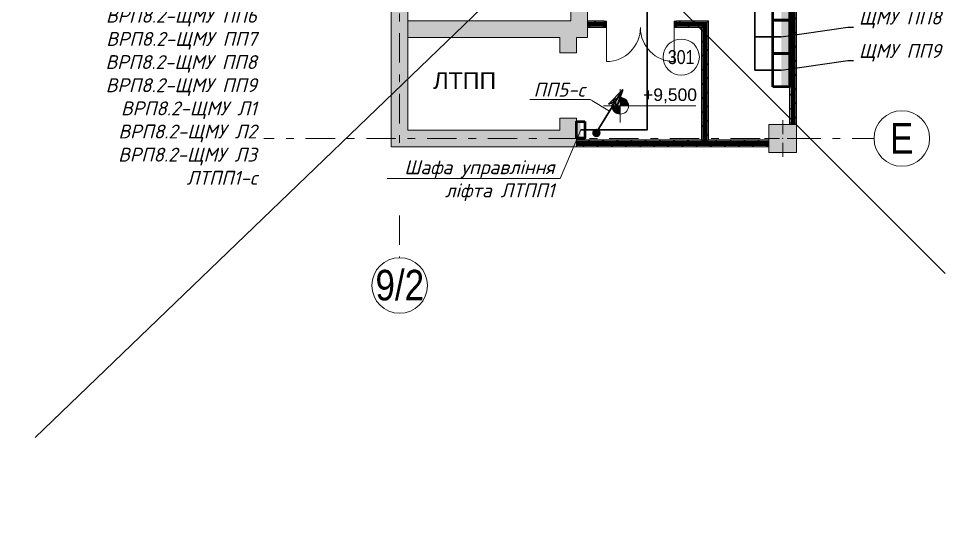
# Model space of a CAD drawing. Header units: millimetres. Extents: x -164867 to 807677, y -316775 to 513985.
# Drawn here: x 558497 to 575246, y 241300 to 250225 of the extents above; entities that cross this region are included whole.
import ezdxf
from ezdxf import colors
from ezdxf.entities.mleader import LeaderData, LeaderLine
from ezdxf.math import Vec2, Vec3

# ---------------------------------------------------------------- set-up
doc = ezdxf.new("R2010")
doc.units = ezdxf.units.MM
doc.linetypes.add('XREF12$0$Штрихштриховая', pattern=[1.093611, 0.529167, -0.211667, 0.141111, -0.211667])
for name, color, linetype, lineweight in [('E_Аварійні мережі', 1, 'Continuous', 30), ('E_В лотку_аварійні', 1, 'Kabl_in_Lotok', 30), ('E_Позначення', 7, 'Continuous', 15), ('E_Розп. мережі', 5, 'Continuous', 30), ('E_Щити', 1, 'Continuous', 50)]:
    doc.layers.add(name, color=color, linetype=linetype, lineweight=lineweight)
for name, color, linetype in [('XREF12$0$51325000', 7, 'Continuous'), ('XREF12$0$PLAN_0_Asys', 7, 'Continuous'), ('XREF12$0$АР-Осі', 7, 'Continuous'), ('XREF12$0$колоны', 7, 'Continuous'), ('XREF12$0$перегородки', 7, 'Continuous'), ('XREF12$0$Текст', 7, 'Continuous'), ('XREF12$0$Экспликация', 7, 'Continuous')]:
    doc.layers.add(name, color=color, linetype=linetype)
doc.styles.add('ISO', font='isocpeui.ttf')
doc.styles.add('XREF12$0$СГЕНЕРИР_СТИЛЬ_1', font='arial.ttf')
doc.styles.add('XREF12$0$СГЕНЕРИР_СТИЛЬ_2', font='ARIALN.TTF')
doc.styles.add('ГОСТ 2.304', font='isocpeui.ttf')
doc.linetypes.add('Kabl_in_Lotok', pattern='A,10,[130,ltypeshp.shx,S=1,R=0,X=0,Y=0],1,[130,ltypeshp.shx,S=1,R=90,X=0,Y=-1],1,[130,ltypeshp.shx,S=1,R=0,X=0,Y=0],10', length=22)
pattern_1 = [(45, (0, 0), (-0.12727922, 0.12727922), [])]
pattern_2 = [(45, (0, 0), (-0.01122532015, 0.01122532015), []), (135, (0, 0), (0.01122532015, 0.01122532015), [])]

# ---------------------------------------------------------------- blocks, each defined once
blk = doc.blocks.new('XREF12$0$Стена_50', base_point=(459.685, -15.28))
at = {"layer": 'XREF12$0$перегородки', "linetype": 'Continuous', "lineweight": 0, "true_color": 0xffffff}
for points in [[(458.47, -15.28), (456.218, -15.28), (456.218, -15.305), (458.47, -15.305)], [(458.495, -15.305), (456.218, -15.305), (456.218, -15.38), (458.495, -15.38)], [(456.218, -15.405), (459.682, -15.405), (459.682, -15.38), (456.218, -15.38)], [(458.47, -15.305), (458.495, -15.305), (458.495, -15.28), (458.47, -15.28)], [(458.495, -15.38), (458.57, -15.38), (458.57, -15.305), (458.495, -15.305)], [(458.57, -15.305), (458.595, -15.305), (458.595, -15.28), (458.57, -15.28)], [(458.57, -15.38), (459.682, -15.38), (459.682, -15.305), (458.57, -15.305)], [(458.595, -15.305), (459.682, -15.305), (459.682, -15.28), (458.595, -15.28)]]:
    blk.add_hatch(color=7, dxfattribs=at).paths.add_polyline_path(points)
at = {"layer": 'XREF12$0$перегородки', "linetype": 'Continuous', "lineweight": 18}
h = blk.add_hatch(dxfattribs=at)
h.set_pattern_fill('БЛОКИ_СТЕНОВЫЕ', color=250, style=0, pattern_type=2)
h.set_pattern_definition(pattern_1)
h.paths.add_polyline_path([(458.47, -15.28), (456.218, -15.28), (456.218, -15.305), (458.47, -15.305)])
h = blk.add_hatch(dxfattribs=at)
h.set_pattern_fill('ANSI37', color=250, style=0, pattern_type=2)
h.set_pattern_definition(pattern_2)
h.paths.add_polyline_path([(458.495, -15.305), (456.218, -15.305), (456.218, -15.38), (458.495, -15.38)])
h = blk.add_hatch(dxfattribs=at)
h.set_pattern_fill('БЛОКИ_СТЕНОВЫЕ', color=250, style=0, pattern_type=2)
h.set_pattern_definition(pattern_1)
h.paths.add_polyline_path([(456.218, -15.405), (459.682, -15.405), (459.682, -15.38), (456.218, -15.38)])
h = blk.add_hatch(dxfattribs=at)
h.set_pattern_fill('БЛОКИ_СТЕНОВЫЕ', color=250, style=0, pattern_type=2)
h.set_pattern_definition(pattern_1)
h.paths.add_polyline_path([(458.47, -15.305), (458.495, -15.305), (458.495, -15.28), (458.47, -15.28)])
h = blk.add_hatch(dxfattribs=at)
h.set_pattern_fill('ANSI37', color=250, style=0, pattern_type=2)
h.set_pattern_definition(pattern_2)
h.paths.add_polyline_path([(458.495, -15.38), (458.57, -15.38), (458.57, -15.305), (458.495, -15.305)])
h = blk.add_hatch(dxfattribs=at)
h.set_pattern_fill('БЛОКИ_СТЕНОВЫЕ', color=250, style=0, pattern_type=2)
h.set_pattern_definition(pattern_1)
h.paths.add_polyline_path([(458.57, -15.305), (458.595, -15.305), (458.595, -15.28), (458.57, -15.28)])
h = blk.add_hatch(dxfattribs=at)
h.set_pattern_fill('ANSI37', color=250, style=0, pattern_type=2)
h.set_pattern_definition(pattern_2)
h.paths.add_polyline_path([(458.57, -15.38), (459.682, -15.38), (459.682, -15.305), (458.57, -15.305)])
h = blk.add_hatch(dxfattribs=at)
h.set_pattern_fill('БЛОКИ_СТЕНОВЫЕ', color=250, style=0, pattern_type=2)
h.set_pattern_definition(pattern_1)
h.paths.add_polyline_path([(458.595, -15.305), (459.682, -15.305), (459.682, -15.28), (458.595, -15.28)])
at = {"layer": 'XREF12$0$перегородки', "color": 47, "linetype": 'Continuous', "lineweight": 18}
for p, q in [((458.495, -15.305), (456.218, -15.305)), ((456.218, -15.38), (458.495, -15.38)), ((458.495, -15.28), (458.495, -15.305)), ((458.495, -15.38), (458.57, -15.38)), ((458.57, -15.305), (458.57, -15.28)), ((459.682, -15.305), (458.57, -15.305)), ((458.57, -15.38), (459.682, -15.38))]:
    blk.add_line(p, q, dxfattribs=at)
at = {"layer": 'XREF12$0$перегородки', "color": 7, "linetype": 'Continuous', "lineweight": 20, "flags": 128}
for points in [[(458.47, -15.28), (456.218, -15.28)], [(456.218, -15.28), (456.218, -15.405)], [(456.218, -15.405), (459.682, -15.405)], [(459.682, -15.28), (458.595, -15.28)]]:
    blk.add_lwpolyline(points, dxfattribs=at)
blk = doc.blocks.new('XREF12$0$Стена_51', base_point=(460.057, -6.805))
at = {"layer": 'XREF12$0$перегородки', "linetype": 'Continuous', "lineweight": 0, "true_color": 0xffffff}
for points in [[(460.057, -7.005), (460.057, -15.005), (460.082, -15.005), (460.082, -7.005)], [(460.082, -7.005), (460.082, -15.005), (460.157, -15.005), (460.157, -7.005)], [(460.182, -15.005), (460.182, -7.005), (460.157, -7.005), (460.157, -15.005)]]:
    blk.add_hatch(color=7, dxfattribs=at).paths.add_polyline_path(points)
at = {"layer": 'XREF12$0$перегородки', "linetype": 'Continuous', "lineweight": 18}
h = blk.add_hatch(dxfattribs=at)
h.set_pattern_fill('БЛОКИ_СТЕНОВЫЕ', color=250, style=0, pattern_type=2)
h.set_pattern_definition(pattern_1)
h.paths.add_polyline_path([(460.057, -7.005), (460.057, -15.005), (460.082, -15.005), (460.082, -7.005)])
h = blk.add_hatch(dxfattribs=at)
h.set_pattern_fill('ANSI37', color=250, style=0, pattern_type=2)
h.set_pattern_definition(pattern_2)
h.paths.add_polyline_path([(460.082, -7.005), (460.082, -15.005), (460.157, -15.005), (460.157, -7.005)])
h = blk.add_hatch(dxfattribs=at)
h.set_pattern_fill('БЛОКИ_СТЕНОВЫЕ', color=250, style=0, pattern_type=2)
h.set_pattern_definition(pattern_1)
h.paths.add_polyline_path([(460.182, -15.005), (460.182, -7.005), (460.157, -7.005), (460.157, -15.005)])
at = {"layer": 'XREF12$0$перегородки', "color": 47, "linetype": 'Continuous', "lineweight": 18}
for p, q in [((460.082, -7.005), (460.082, -15.005)), ((460.157, -15.005), (460.157, -7.005))]:
    blk.add_line(p, q, dxfattribs=at)
at = {"layer": 'XREF12$0$перегородки', "color": 7, "linetype": 'Continuous', "lineweight": 20, "flags": 128}
for points in [[(460.182, -15.28), (460.182, -6.805)], [(460.057, -7.005), (460.057, -15.005)]]:
    blk.add_lwpolyline(points, dxfattribs=at)
blk = doc.blocks.new('XREF12$0$Стена_53', base_point=(455.918, -15.105))
at = {"layer": 'XREF12$0$51325000', "linetype": 'Continuous', "lineweight": 0, "true_color": 0x000000}
blk.add_hatch(color=18, dxfattribs=at).paths.add_polyline_path([(455.918, -15.105), (453.178, -15.105), (452.878, -15.405), (456.218, -15.405)])
at = {"layer": 'XREF12$0$51325000', "color": 7, "linetype": 'Continuous', "lineweight": 20, "flags": 128}
for points in [[(455.918, -15.105), (453.178, -15.105)], [(452.878, -15.405), (456.218, -15.405)]]:
    blk.add_lwpolyline(points, dxfattribs=at)
blk = doc.blocks.new('XREF12$0$Двупольная Дверь 22_7')
at = {"layer": 'XREF12$0$51325000', "linetype": 'Continuous', "lineweight": 18}
for points in [[(-0.65, -0.115), (-0.61, -0.115), (-0.61, 0), (-0.65, 0)], [(0.65, 0), (0.61, 0), (0.61, -0.115), (0.65, -0.115)]]:
    blk.add_hatch(color=19, dxfattribs=at).paths.add_polyline_path(points)
at = {"layer": 'XREF12$0$51325000', "color": 7, "linetype": 'Continuous', "lineweight": 20}
for p, q in [((-0.61, 0), (-0.61, 0.61)), ((0.61, 0), (0.61, 0.61)), ((-0.65, 0), (-0.687, 0)), ((-0.65, 0), (-0.687, 0)), ((-0.65, 0), (-0.65, -0.115)), ((-0.65, 0), (-0.65, -0.115)), ((0.65, 0), (0.65, -0.115)), ((0.65, 0), (0.65, -0.115)), ((0.65, 0), (0.687, 0)), ((0.65, 0), (0.687, 0)), ((-0.65, -0.115), (-0.65, -0.3)), ((-0.65, -0.115), (-0.65, -0.3)), ((0.65, -0.115), (0.65, -0.3)), ((0.65, -0.115), (0.65, -0.3)), ((-0.65, -0.3), (-0.687, -0.3)), ((-0.65, -0.3), (-0.687, -0.3)), ((0.65, -0.3), (0.687, -0.3)), ((0.65, -0.3), (0.687, -0.3))]:
    blk.add_line(p, q, dxfattribs=at)
at = {"layer": 'XREF12$0$51325000', "color": 23, "linetype": 'Continuous', "lineweight": 18}
for p, q in [((-0.61, 0), (-0.65, 0)), ((-0.65, 0), (-0.65, -0.115)), ((-0.61, -0.115), (-0.61, 0)), ((0.65, 0), (0.61, 0)), ((0.61, 0), (0.61, -0.115)), ((0.65, -0.115), (0.65, 0)), ((-0.65, -0.115), (-0.61, -0.115)), ((0.61, -0.115), (0.65, -0.115))]:
    blk.add_line(p, q, dxfattribs=at)
at = {"layer": 'XREF12$0$51325000', "color": 7, "linetype": 'Continuous', "lineweight": 20}
for centre, start, end in [((-0.61, 0), 0, 90), ((0.61, 0), 90, 180)]:
    blk.add_arc(centre, 0.61, start, end, dxfattribs=at)
blk = doc.blocks.new('XREF12$0$Стена_54', base_point=(456.118, -6.805))
at = {"layer": 'XREF12$0$51325000', "linetype": 'Continuous', "lineweight": 0, "true_color": 0x000000}
for points in [[(456.118, -6.805), (456.118, -6.883), (456.418, -6.883), (456.418, -6.505)], [(456.118, -13.135), (456.418, -13.435), (456.418, -8.183), (456.118, -8.183)]]:
    blk.add_hatch(color=18, dxfattribs=at).paths.add_polyline_path(points)
at = {"layer": 'XREF12$0$51325000', "color": 7, "linetype": 'Continuous', "lineweight": 20}
for p, q in [((456.118, -6.883), (456.118, -6.846)), ((456.418, -6.883), (456.418, -6.846)), ((456.303, -6.883), (456.118, -6.883)), ((456.418, -6.883), (456.303, -6.883)), ((456.118, -8.183), (456.118, -8.22)), ((456.303, -8.183), (456.118, -8.183)), ((456.418, -8.183), (456.303, -8.183)), ((456.418, -8.183), (456.418, -8.22))]:
    blk.add_line(p, q, dxfattribs=at)
at = {"layer": 'XREF12$0$51325000', "color": 7, "linetype": 'Continuous', "lineweight": 20, "flags": 128}
for points in [[(456.418, -6.883), (456.418, -6.505)], [(456.118, -6.805), (456.118, -6.883)], [(456.118, -8.183), (456.118, -13.135)], [(456.418, -13.435), (456.418, -8.183)]]:
    blk.add_lwpolyline(points, dxfattribs=at)
at = {"layer": 'XREF12$0$51325000', "color": 63, "linetype": 'Continuous', "lineweight": 18, "rotation": 270.0000000008227}
blk.add_blockref('XREF12$0$Двупольная Дверь 22_7', (456.418, -7.533), dxfattribs=at)
blk = doc.blocks.new('XREF12$0$Прямоугольный Дверной Проем 22_2')
at = {"layer": 'XREF12$0$51325000', "color": 7, "linetype": 'Continuous', "lineweight": 20}
for p, q in [((-0.59, 0), (-0.59, -0.3)), ((0.59, 0), (0.59, -0.3))]:
    blk.add_line(p, q, dxfattribs=at)
blk = doc.blocks.new('XREF12$0$Стена_55', base_point=(455.918, -13.135))
at = {"layer": 'XREF12$0$51325000', "linetype": 'Continuous', "lineweight": 0, "true_color": 0x000000}
for points in [[(455.918, -13.435), (455.918, -13.712), (456.218, -13.712), (456.218, -13.435)], [(455.918, -15.105), (456.218, -15.405), (456.218, -14.892), (455.918, -14.892)]]:
    blk.add_hatch(color=18, dxfattribs=at).paths.add_polyline_path(points)
at = {"layer": 'XREF12$0$51325000', "color": 7, "linetype": 'Continuous', "lineweight": 20, "flags": 128}
for points in [[(455.918, -13.435), (455.918, -13.712)], [(456.218, -13.712), (456.218, -13.435)], [(455.918, -14.892), (455.918, -15.105)], [(456.218, -15.405), (456.218, -14.892)]]:
    blk.add_lwpolyline(points, dxfattribs=at)
at = {"layer": 'XREF12$0$51325000', "color": 63, "linetype": 'Continuous', "lineweight": 18, "xscale": -1, "rotation": 270.0000000011159}
blk.add_blockref('XREF12$0$Прямоугольный Дверной Проем 22_2', (456.218, -14.302), dxfattribs=at)
blk.add_blockref('XREF12$0$Прямоугольный Дверной Проем 22_2', (456.218, -14.302), dxfattribs=at)
blk = doc.blocks.new('XREF12$0$Горизонтальное Многостворчатое Окно 22_6')
at = {"layer": 'XREF12$0$51325000', "linetype": 'Continuous', "lineweight": 0, "true_color": 0xa8d2b3}
for points in [[(-1.128, 0), (-1.128, -0.05), (-1.078, -0.05), (-1.078, 0)], [(-0.368, -0.05), (-0.368, 0), (-0.393, 0), (-0.393, -0.05)], [(-0.368, 0), (-0.368, -0.05), (-0.343, -0.05), (-0.343, 0)], [(0.368, -0.05), (0.368, 0), (0.343, 0), (0.343, -0.05)], [(0.368, 0), (0.368, -0.05), (0.393, -0.05), (0.393, 0)], [(1.128, -0.05), (1.128, 0), (1.078, 0), (1.078, -0.05)]]:
    blk.add_hatch(color=9, dxfattribs=at).paths.add_polyline_path(points)
at = {"layer": 'XREF12$0$51325000', "linetype": 'Continuous', "lineweight": 0, "true_color": 0xffffff}
for points in [[(-1.078, 0), (-1.078, -0.05), (-0.393, -0.05), (-0.393, 0)], [(-0.343, 0), (-0.343, -0.05), (0.343, -0.05), (0.343, 0)], [(0.393, 0), (0.393, -0.05), (1.078, -0.05), (1.078, 0)]]:
    blk.add_hatch(color=7, dxfattribs=at).paths.add_polyline_path(points)
at = {"layer": 'XREF12$0$51325000', "color": 7, "linetype": 'Continuous', "lineweight": 20}
for p, q in [((-1.128, 0.2), (1.128, 0.2)), ((-1.128, 0), (-1.128, 0.2)), ((1.128, 0), (1.128, 0.2)), ((-1.128, -0.05), (-1.128, 0)), ((-1.128, -0.05), (-1.128, 0)), ((-1.078, 0), (-0.393, 0)), ((-0.343, 0), (0.343, 0)), ((0.393, 0), (1.078, 0)), ((1.128, -0.05), (1.128, 0)), ((1.128, -0.05), (1.128, 0)), ((-1.128, -0.1), (-1.128, -0.05)), ((-1.128, -0.1), (1.128, -0.1)), ((-0.393, -0.05), (-1.078, -0.05)), ((0.343, -0.05), (-0.343, -0.05)), ((1.078, -0.05), (0.393, -0.05)), ((1.128, -0.1), (1.128, -0.05))]:
    blk.add_line(p, q, dxfattribs=at)
at = {"layer": 'XREF12$0$51325000', "color": 23, "linetype": 'Continuous', "lineweight": 18}
for p, q in [((-1.128, 0), (-1.078, 0)), ((-1.078, 0), (-1.078, -0.05)), ((-0.393, -0.05), (-0.393, 0)), ((-0.393, 0), (-0.368, 0)), ((-0.368, 0), (-0.343, 0)), ((-0.343, 0), (-0.343, -0.05)), ((0.343, -0.05), (0.343, 0)), ((0.343, 0), (0.368, 0)), ((0.368, 0), (0.393, 0)), ((0.393, 0), (0.393, -0.05)), ((1.078, -0.05), (1.078, 0)), ((1.078, 0), (1.128, 0)), ((-1.078, -0.05), (-1.128, -0.05)), ((-0.368, -0.05), (-0.393, -0.05)), ((-0.343, -0.05), (-0.368, -0.05)), ((0.368, -0.05), (0.343, -0.05)), ((0.393, -0.05), (0.368, -0.05)), ((1.128, -0.05), (1.078, -0.05))]:
    blk.add_line(p, q, dxfattribs=at)
blk = doc.blocks.new('XREF12$0$Полуторная Дверь 22_2')
at = {"layer": 'XREF12$0$51325000', "linetype": 'Continuous', "lineweight": 18}
for points in [[(-0.75, -0.115), (-0.71, -0.115), (-0.71, 0), (-0.75, 0)], [(0.75, 0), (0.71, 0), (0.71, -0.115), (0.75, -0.115)]]:
    blk.add_hatch(color=19, dxfattribs=at).paths.add_polyline_path(points)
at = {"layer": 'XREF12$0$51325000', "color": 7, "linetype": 'Continuous', "lineweight": 20}
for p, q in [((0.71, 0), (0.71, 0.888)), ((-0.71, 0), (-0.71, 0.532)), ((-0.75, 0), (-0.787, 0)), ((-0.75, 0), (-0.787, 0)), ((-0.75, 0), (-0.75, -0.115)), ((-0.75, 0), (-0.75, -0.115)), ((0.75, 0), (0.75, -0.115)), ((0.75, 0), (0.75, -0.115)), ((0.75, 0), (0.787, 0)), ((0.75, 0), (0.787, 0)), ((-0.75, -0.115), (-0.75, -0.3)), ((-0.75, -0.115), (-0.75, -0.3)), ((0.75, -0.115), (0.75, -0.3)), ((0.75, -0.115), (0.75, -0.3)), ((-0.75, -0.3), (-0.787, -0.3)), ((-0.75, -0.3), (-0.787, -0.3)), ((0.75, -0.3), (0.787, -0.3)), ((0.75, -0.3), (0.787, -0.3))]:
    blk.add_line(p, q, dxfattribs=at)
at = {"layer": 'XREF12$0$51325000', "color": 23, "linetype": 'Continuous', "lineweight": 18}
for p, q in [((-0.71, 0), (-0.75, 0)), ((-0.75, 0), (-0.75, -0.115)), ((-0.71, -0.115), (-0.71, 0)), ((0.75, 0), (0.71, 0)), ((0.71, 0), (0.71, -0.115)), ((0.75, -0.115), (0.75, 0)), ((-0.75, -0.115), (-0.71, -0.115)), ((0.71, -0.115), (0.75, -0.115))]:
    blk.add_line(p, q, dxfattribs=at)
at = {"layer": 'XREF12$0$51325000', "color": 7, "linetype": 'Continuous', "lineweight": 20}
for centre, radius, start, end in [((0.71, 0), 0.888, 90, 180), ((-0.71, 0), 0.532, 0, 90)]:
    blk.add_arc(centre, radius, start, end, dxfattribs=at)
blk = doc.blocks.new('XREF12$0$Стена_56', base_point=(453.178, -13.135))
at = {"layer": 'XREF12$0$51325000', "linetype": 'Continuous', "lineweight": 0, "true_color": 0x000000}
for points in [[(453.178, -6.805), (452.878, -6.505), (452.878, -7.055), (453.178, -7.055)], [(452.878, -10.653), (453.178, -10.653), (453.178, -8.555), (452.878, -8.555)], [(452.878, -12.909), (452.878, -13.135), (453.178, -13.135), (453.178, -12.909)]]:
    blk.add_hatch(color=18, dxfattribs=at).paths.add_polyline_path(points)
at = {"layer": 'XREF12$0$51325000', "linetype": 'Continuous', "lineweight": 0, "true_color": 0xffffff}
blk.add_hatch(color=7, dxfattribs=at).paths.add_polyline_path([(452.878, -10.653), (452.878, -12.909), (453.178, -12.909), (453.178, -10.653)])
at = {"layer": 'XREF12$0$51325000', "color": 7, "linetype": 'Continuous', "lineweight": 20}
for p, q in [((452.878, -7.055), (452.878, -7.018)), ((453.178, -7.055), (453.178, -7.018)), ((453.063, -7.055), (452.878, -7.055)), ((453.178, -7.055), (453.063, -7.055)), ((452.878, -8.555), (452.878, -8.592)), ((453.063, -8.555), (452.878, -8.555)), ((453.178, -8.555), (453.063, -8.555)), ((453.178, -8.555), (453.178, -8.592)), ((452.878, -10.653), (452.928, -10.653)), ((452.928, -10.653), (452.978, -10.653)), ((452.978, -10.653), (453.178, -10.653)), ((452.878, -12.909), (452.928, -12.909)), ((452.928, -12.909), (452.978, -12.909)), ((452.978, -12.909), (453.178, -12.909))]:
    blk.add_line(p, q, dxfattribs=at)
at = {"layer": 'XREF12$0$51325000', "color": 7, "linetype": 'Continuous', "lineweight": 20, "flags": 128}
for points in [[(452.878, -6.505), (452.878, -7.055)], [(453.178, -7.055), (453.178, -6.805)], [(452.878, -8.555), (452.878, -10.653)], [(453.178, -10.653), (453.178, -8.555)], [(452.878, -12.909), (452.878, -13.135)], [(453.178, -13.135), (453.178, -12.909)]]:
    blk.add_lwpolyline(points, dxfattribs=at)
at = {"layer": 'XREF12$0$51325000', "color": 63, "linetype": 'Continuous', "lineweight": 18, "xscale": -1, "rotation": 269.9999999952005}
for name, p in [('XREF12$0$Полуторная Дверь 22_2', (453.178, -7.805)), ('XREF12$0$Горизонтальное Многостворчатое Окно 22_6', (452.978, -11.781))]:
    blk.add_blockref(name, p, dxfattribs=at)
blk = doc.blocks.new('XREF12$0$Стена_57', base_point=(453.178, -13.135))
at = {"layer": 'XREF12$0$51325000', "linetype": 'Continuous', "lineweight": 0, "true_color": 0x000000}
blk.add_hatch(color=18, dxfattribs=at).paths.add_polyline_path([(453.178, -13.435), (456.418, -13.435), (456.118, -13.135), (453.178, -13.135)])
at = {"layer": 'XREF12$0$51325000', "color": 7, "linetype": 'Continuous', "lineweight": 20, "flags": 128}
for points in [[(456.118, -13.135), (453.178, -13.135)], [(453.178, -13.435), (455.918, -13.435)], [(456.218, -13.435), (456.418, -13.435)]]:
    blk.add_lwpolyline(points, dxfattribs=at)
blk = doc.blocks.new('XREF12$0$Стена_58', base_point=(453.178, -15.105))
at = {"layer": 'XREF12$0$51325000', "linetype": 'Continuous', "lineweight": 0, "true_color": 0x000000}
blk.add_hatch(color=18, dxfattribs=at).paths.add_polyline_path([(453.178, -15.105), (453.178, -13.135), (452.878, -13.135), (452.878, -15.405)])
at = {"layer": 'XREF12$0$51325000', "color": 7, "linetype": 'Continuous', "lineweight": 20, "flags": 128}
for points in [[(452.878, -13.135), (452.878, -15.405)], [(453.178, -15.105), (453.178, -13.135)]]:
    blk.add_lwpolyline(points, dxfattribs=at)
blk = doc.blocks.new('XREF12$0$Стена_117', base_point=(458.47, -13.135))
at = {"layer": 'XREF12$0$перегородки', "linetype": 'Continuous', "lineweight": 0, "true_color": 0xffffff}
for points in [[(458.495, -13.235), (458.495, -15.28), (458.57, -15.28), (458.57, -13.16)], [(458.595, -15.28), (458.595, -13.135), (458.57, -13.16), (458.57, -15.28)], [(458.47, -13.26), (458.47, -15.28), (458.495, -15.28), (458.495, -13.235)], [(458.495, -15.305), (458.57, -15.305), (458.57, -15.28), (458.495, -15.28)]]:
    blk.add_hatch(color=7, dxfattribs=at).paths.add_polyline_path(points)
at = {"layer": 'XREF12$0$перегородки', "linetype": 'Continuous', "lineweight": 18}
h = blk.add_hatch(dxfattribs=at)
h.set_pattern_fill('ANSI37', color=250, style=0, pattern_type=2)
h.set_pattern_definition(pattern_2)
h.paths.add_polyline_path([(458.495, -13.235), (458.495, -15.28), (458.57, -15.28), (458.57, -13.16)])
h = blk.add_hatch(dxfattribs=at)
h.set_pattern_fill('БЛОКИ_СТЕНОВЫЕ', color=250, style=0, pattern_type=2)
h.set_pattern_definition(pattern_1)
h.paths.add_polyline_path([(458.595, -15.28), (458.595, -13.135), (458.57, -13.16), (458.57, -15.28)])
h = blk.add_hatch(dxfattribs=at)
h.set_pattern_fill('БЛОКИ_СТЕНОВЫЕ', color=250, style=0, pattern_type=2)
h.set_pattern_definition(pattern_1)
h.paths.add_polyline_path([(458.47, -13.26), (458.47, -15.28), (458.495, -15.28), (458.495, -13.235)])
h = blk.add_hatch(dxfattribs=at)
h.set_pattern_fill('ANSI37', color=250, style=0, pattern_type=2)
h.set_pattern_definition(pattern_2)
h.paths.add_polyline_path([(458.495, -15.305), (458.57, -15.305), (458.57, -15.28), (458.495, -15.28)])
at = {"layer": 'XREF12$0$перегородки', "color": 47, "linetype": 'Continuous', "lineweight": 18}
for p, q in [((458.57, -15.28), (458.57, -13.16)), ((458.495, -13.235), (458.495, -15.28)), ((458.495, -15.28), (458.495, -15.305)), ((458.57, -15.305), (458.57, -15.28))]:
    blk.add_line(p, q, dxfattribs=at)
at = {"layer": 'XREF12$0$перегородки', "color": 7, "linetype": 'Continuous', "lineweight": 20, "flags": 128}
for points in [[(458.595, -15.28), (458.595, -13.135)], [(458.47, -13.26), (458.47, -15.28)]]:
    blk.add_lwpolyline(points, dxfattribs=at)
blk = doc.blocks.new('XREF12$0$Двупольная Дверь 22_6')
at = {"layer": 'XREF12$0$перегородки', "linetype": 'Continuous', "lineweight": 18}
for points in [[(-0.65, -0.115), (-0.61, -0.115), (-0.61, 0), (-0.65, 0)], [(0.65, 0), (0.61, 0), (0.61, -0.115), (0.65, -0.115)]]:
    blk.add_hatch(color=19, dxfattribs=at).paths.add_polyline_path(points)
at = {"layer": 'XREF12$0$перегородки', "color": 7, "linetype": 'Continuous', "lineweight": 20}
for p, q in [((-0.61, 0), (-0.61, 0.61)), ((0.61, 0), (0.61, 0.61)), ((-0.65, 0), (-0.687, 0)), ((-0.65, 0), (-0.687, 0)), ((-0.65, 0), (-0.65, -0.025)), ((-0.65, 0), (-0.65, -0.025)), ((0.65, 0), (0.65, -0.025)), ((0.65, 0), (0.65, -0.025)), ((0.65, 0), (0.687, 0)), ((0.65, 0), (0.687, 0)), ((-0.65, -0.125), (-0.687, -0.125)), ((-0.65, -0.125), (-0.687, -0.125)), ((-0.65, -0.025), (-0.65, -0.1)), ((-0.65, -0.025), (-0.65, -0.1)), ((-0.65, -0.1), (-0.65, -0.115)), ((-0.65, -0.1), (-0.65, -0.115)), ((-0.65, -0.115), (-0.65, -0.125)), ((-0.65, -0.115), (-0.65, -0.125)), ((0.65, -0.025), (0.65, -0.1)), ((0.65, -0.025), (0.65, -0.1)), ((0.65, -0.1), (0.65, -0.115)), ((0.65, -0.1), (0.65, -0.115)), ((0.65, -0.115), (0.65, -0.125)), ((0.65, -0.115), (0.65, -0.125)), ((0.65, -0.125), (0.687, -0.125)), ((0.65, -0.125), (0.687, -0.125))]:
    blk.add_line(p, q, dxfattribs=at)
at = {"layer": 'XREF12$0$перегородки', "color": 23, "linetype": 'Continuous', "lineweight": 18}
for p, q in [((-0.61, 0), (-0.65, 0)), ((-0.65, 0), (-0.65, -0.115)), ((-0.61, -0.115), (-0.61, 0)), ((0.65, 0), (0.61, 0)), ((0.61, 0), (0.61, -0.115)), ((0.65, -0.115), (0.65, 0)), ((-0.65, -0.115), (-0.61, -0.115)), ((0.61, -0.115), (0.65, -0.115))]:
    blk.add_line(p, q, dxfattribs=at)
at = {"layer": 'XREF12$0$перегородки', "color": 7, "linetype": 'Continuous', "lineweight": 20}
for centre, start, end in [((-0.61, 0), 0, 90), ((0.61, 0), 90, 180)]:
    blk.add_arc(centre, 0.61, start, end, dxfattribs=at)
blk = doc.blocks.new('XREF12$0$Стена_118', base_point=(458.47, -13.135))
at = {"layer": 'XREF12$0$перегородки', "linetype": 'Continuous', "lineweight": 0, "true_color": 0xffffff}
for points in [[(456.418, -13.135), (456.418, -13.16), (456.718, -13.16), (456.718, -13.135)], [(456.418, -13.16), (456.418, -13.235), (456.718, -13.235), (456.718, -13.16)], [(458.018, -13.135), (458.018, -13.16), (458.57, -13.16), (458.595, -13.135)], [(458.018, -13.16), (458.018, -13.235), (458.495, -13.235), (458.57, -13.16)], [(456.718, -13.235), (456.418, -13.235), (456.418, -13.26), (456.718, -13.26)], [(458.495, -13.235), (458.018, -13.235), (458.018, -13.26), (458.47, -13.26)]]:
    blk.add_hatch(color=7, dxfattribs=at).paths.add_polyline_path(points)
at = {"layer": 'XREF12$0$перегородки', "linetype": 'Continuous', "lineweight": 18}
h = blk.add_hatch(dxfattribs=at)
h.set_pattern_fill('БЛОКИ_СТЕНОВЫЕ', color=250, style=0, pattern_type=2)
h.set_pattern_definition(pattern_1)
h.paths.add_polyline_path([(456.418, -13.135), (456.418, -13.16), (456.718, -13.16), (456.718, -13.135)])
h = blk.add_hatch(dxfattribs=at)
h.set_pattern_fill('ANSI37', color=250, style=0, pattern_type=2)
h.set_pattern_definition(pattern_2)
h.paths.add_polyline_path([(456.418, -13.16), (456.418, -13.235), (456.718, -13.235), (456.718, -13.16)])
h = blk.add_hatch(dxfattribs=at)
h.set_pattern_fill('БЛОКИ_СТЕНОВЫЕ', color=250, style=0, pattern_type=2)
h.set_pattern_definition(pattern_1)
h.paths.add_polyline_path([(458.018, -13.135), (458.018, -13.16), (458.57, -13.16), (458.595, -13.135)])
h = blk.add_hatch(dxfattribs=at)
h.set_pattern_fill('ANSI37', color=250, style=0, pattern_type=2)
h.set_pattern_definition(pattern_2)
h.paths.add_polyline_path([(458.018, -13.16), (458.018, -13.235), (458.495, -13.235), (458.57, -13.16)])
h = blk.add_hatch(dxfattribs=at)
h.set_pattern_fill('БЛОКИ_СТЕНОВЫЕ', color=250, style=0, pattern_type=2)
h.set_pattern_definition(pattern_1)
h.paths.add_polyline_path([(456.718, -13.235), (456.418, -13.235), (456.418, -13.26), (456.718, -13.26)])
h = blk.add_hatch(dxfattribs=at)
h.set_pattern_fill('БЛОКИ_СТЕНОВЫЕ', color=250, style=0, pattern_type=2)
h.set_pattern_definition(pattern_1)
h.paths.add_polyline_path([(458.495, -13.235), (458.018, -13.235), (458.018, -13.26), (458.47, -13.26)])
at = {"layer": 'XREF12$0$перегородки', "color": 47, "linetype": 'Continuous', "lineweight": 18}
for p, q in [((456.718, -13.16), (456.418, -13.16)), ((458.57, -13.16), (458.018, -13.16)), ((456.418, -13.235), (456.718, -13.235)), ((458.018, -13.235), (458.495, -13.235))]:
    blk.add_line(p, q, dxfattribs=at)
at = {"layer": 'XREF12$0$перегородки', "color": 7, "linetype": 'Continuous', "lineweight": 20}
for p, q in [((456.718, -13.135), (456.681, -13.135)), ((456.718, -13.145), (456.718, -13.135)), ((456.718, -13.16), (456.718, -13.145)), ((456.718, -13.235), (456.718, -13.16)), ((458.018, -13.135), (458.055, -13.135)), ((458.018, -13.145), (458.018, -13.135)), ((458.018, -13.16), (458.018, -13.145)), ((458.018, -13.235), (458.018, -13.16)), ((456.718, -13.26), (456.681, -13.26)), ((456.718, -13.26), (456.718, -13.235)), ((458.018, -13.26), (458.018, -13.235)), ((458.018, -13.26), (458.055, -13.26))]:
    blk.add_line(p, q, dxfattribs=at)
at = {"layer": 'XREF12$0$перегородки', "color": 7, "linetype": 'Continuous', "lineweight": 20, "flags": 128}
for points in [[(456.718, -13.135), (456.418, -13.135)], [(456.418, -13.135), (456.418, -13.26)], [(458.595, -13.135), (458.018, -13.135)], [(456.418, -13.26), (456.718, -13.26)], [(458.018, -13.26), (458.47, -13.26)]]:
    blk.add_lwpolyline(points, dxfattribs=at)
at = {"layer": 'XREF12$0$перегородки', "color": 63, "linetype": 'Continuous', "lineweight": 18, "xscale": -1, "rotation": 180}
blk.add_blockref('XREF12$0$Двупольная Дверь 22_6', (457.368, -13.26), dxfattribs=at)
blk = doc.blocks.new('XREF12$0$Колонна_65', base_point=(459.932, -15.255))
at = {"layer": 'XREF12$0$колоны', "linetype": 'Continuous', "lineweight": 0, "true_color": 0x000000}
blk.add_hatch(color=18, dxfattribs=at).paths.add_polyline_path([(459.682, -15.505), (460.182, -15.505), (460.182, -15.005), (459.682, -15.005)])
at = {"layer": 'XREF12$0$колоны', "color": 20, "linetype": 'Continuous', "lineweight": 18}
for p, q in [((459.932, -15.175), (459.932, -14.925)), ((459.852, -15.255), (459.602, -15.255)), ((459.932, -15.335), (459.932, -15.585)), ((460.012, -15.255), (460.262, -15.255))]:
    blk.add_line(p, q, dxfattribs=at)
at = {"layer": 'XREF12$0$колоны', "color": 28, "linetype": 'Continuous', "lineweight": 18, "flags": 128}
blk.add_lwpolyline([(459.682, -15.505), (460.182, -15.505), (460.182, -15.005), (459.682, -15.005)], close=True, dxfattribs=at)
at = {"layer": 'XREF12$0$колоны', "color": 20, "linetype": 'Continuous', "lineweight": 18}
blk.add_point((459.932, -15.255), dxfattribs=at)
blk = doc.blocks.new('XREF12$0$Отметка Уровня_2', base_point=(457.005, -14.667))
at = {"linetype": 'Continuous', "lineweight": 20}
for points in [[(457.005, -14.667), (457.205, -14.667), (457.189, -14.591), (457.146, -14.526), (457.081, -14.482), (457.005, -14.467)], [(457.005, -14.667), (456.805, -14.667), (456.82, -14.744), (456.863, -14.809), (456.928, -14.852), (457.005, -14.867)]]:
    blk.add_hatch(color=7, dxfattribs=at).paths.add_polyline_path(points)
at = {"color": 7, "linetype": 'Continuous', "lineweight": 20}
for p, q in [((457.005, -15.067), (457.005, -14.267)), ((456.605, -14.667), (458.822, -14.667))]:
    blk.add_line(p, q, dxfattribs=at)
blk.add_circle((457.005, -14.667), 0.2, dxfattribs=at)
at = {"color": 7, "lineweight": 20, "insert": (457.555, -14.607), "char_height": 0.3, "attachment_point": 7, "style": 'XREF12$0$СГЕНЕРИР_СТИЛЬ_1'}
blk.add_mtext('\\A1;{\\pql;\\fArial|b0|i0|c204|p38;+9,500}', dxfattribs=at)
blk = doc.blocks.new('XREF12')
at = {"layer": 'XREF12$0$PLAN_0_Asys', "linetype": 'XREF12$0$Штрихштриховая', "lineweight": 18}
blk.add_line((453.032, -3.518), (453.032, -17.402), dxfattribs=at)
at = {"layer": 'XREF12$0$PLAN_0_Asys', "linetype": 'Continuous', "lineweight": 18}
blk.add_circle((453.032, -17.902), 0.5, dxfattribs=at)
at = {"layer": 'XREF12$0$АР-Осі', "linetype": 'XREF12$0$Штрихштриховая', "lineweight": 18}
blk.add_line((450.245, -15.255), (461.578, -15.255), dxfattribs=at)
at = {"layer": 'XREF12$0$АР-Осі', "linetype": 'Continuous', "lineweight": 18}
blk.add_circle((462.078, -15.255), 0.5, dxfattribs=at)
at = {"layer": 'XREF12$0$Экспликация', "color": 7, "linetype": 'Continuous', "lineweight": 20}
blk.add_circle((458.104, -13.791), 0.326, dxfattribs=at)
at = {"color": 7, "lineweight": 20, "xscale": 0.75, "yscale": 0.75, "zscale": 0.75}
blk.add_blockref('XREF12$0$Отметка Уровня_2', (457.005, -14.667), dxfattribs=at)
at = {"layer": 'XREF12$0$51325000', "color": 7, "lineweight": 20}
for name, p in [('XREF12$0$Стена_56', (453.178, -13.135)), ('XREF12$0$Стена_54', (456.118, -6.805)), ('XREF12$0$Стена_58', (453.178, -15.105)), ('XREF12$0$Стена_57', (453.178, -13.135)), ('XREF12$0$Стена_55', (455.918, -13.135)), ('XREF12$0$Стена_53', (455.918, -15.105))]:
    blk.add_blockref(name, p, dxfattribs=at)
at = {"layer": 'XREF12$0$колоны', "color": 28, "lineweight": 18}
blk.add_blockref('XREF12$0$Колонна_65', (459.932, -15.255), dxfattribs=at)
at = {"layer": 'XREF12$0$перегородки', "color": 7, "lineweight": 20}
for name, p in [('XREF12$0$Стена_51', (460.057, -6.805)), ('XREF12$0$Стена_118', (458.47, -13.135)), ('XREF12$0$Стена_117', (458.47, -13.135)), ('XREF12$0$Стена_50', (459.685, -15.28))]:
    blk.add_blockref(name, p, dxfattribs=at)
at = {"color": 7, "linetype": 'Continuous', "lineweight": 13, "insert": (453.637, -14.063), "char_height": 0.3, "attachment_point": 1, "style": 'XREF12$0$СГЕНЕРИР_СТИЛЬ_1'}
blk.add_mtext('\\A1;ЛТПП', dxfattribs=at)
at = {"layer": 'XREF12$0$АР-Осі', "color": 7, "linetype": 'Continuous', "lineweight": 20, "insert": (461.865, -15.252), "char_height": 0.55, "attachment_point": 4, "style": 'XREF12$0$СГЕНЕРИР_СТИЛЬ_2'}
blk.add_mtext('\\A1;Е', dxfattribs=at)
at = {"layer": 'XREF12$0$Текст', "color": 7, "linetype": 'Continuous', "lineweight": 20, "insert": (453.472, -17.899), "char_height": 0.55, "attachment_point": 6, "style": 'XREF12$0$СГЕНЕРИР_СТИЛЬ_2'}
blk.add_mtext('\\A1;{\\pqr;\\fArial Narrow|b0|i0|c204|p34;9/2}', dxfattribs=at)
at = {"layer": 'XREF12$0$Экспликация', "color": 7, "linetype": 'Continuous', "lineweight": 20, "insert": (457.864, -13.792), "char_height": 0.25, "attachment_point": 4, "style": 'XREF12$0$СГЕНЕРИР_СТИЛЬ_2'}
blk.add_mtext('\\A1;{\\pql;\\fArial Narrow|b0|i0|c204|p34;301}', dxfattribs=at)
blk = doc.blocks.new('*U6')
at = {"lineweight": 40}
h = blk.add_hatch(color=0, dxfattribs=at)
h.dxf.hatch_style = 1
h.paths.add_polyline_path([(300, 150), (-300, 150), (-300, 0), (300, 0)])
at = {"color": 0}
blk.add_lwpolyline([(-300, 300), (300, 300), (300, 0), (-300, 0)], close=True, dxfattribs=at)
blk = doc.blocks.new('*U68')
at = {"lineweight": -2}
h = blk.add_hatch(color=256, dxfattribs=at)
h.paths.add_polyline_path([(8.77, 16.13), (3.9, 10.61), (6.34, 11.65)])
h.paths.add_polyline_path([(8.77, 16.13), (6.34, 11.65), (6.79, 9.05)])
h = blk.add_hatch(color=256, dxfattribs=at)
edge = h.paths.add_edge_path()
edge.add_arc((0.07, 0), 1.28, 0, 360)
for p, q in [((0, 0), (8.77, 16.13)), ((8.77, 16.13), (3.9, 10.61)), ((8.77, 16.13), (6.79, 9.05)), ((3.9, 10.61), (6.34, 11.65)), ((6.34, 11.65), (6.79, 9.05))]:
    blk.add_line(p, q, dxfattribs=at)
blk.add_circle((0.11, 0), 1.24, dxfattribs=at)
blk = doc.blocks.new('_None')

msp = doc.modelspace()

# ---------------------------------------------------------------- linework, layer by layer
at = {"layer": 'E_Аварійні мережі'}
msp.add_lwpolyline([(568906.96, 248166.76), (568906.96, 248223.23)], dxfattribs=at)
at = {"layer": 'E_В лотку_аварійні', "ltscale": 100}
for points in [[(568622.81, 248223.23), (569822.81, 248223.23), (569822.81, 252396.72)], [(572236.35, 249299), (571760.46, 249299), (571760.46, 252190.03)], [(572236.35, 249899), (571760.46, 249899)]]:
    msp.add_lwpolyline(points, dxfattribs=at)

# ---------------------------------------------------------------- block references
at = {"layer": 'E_В лотку_аварійні', "xscale": 50.00000000000003, "yscale": 50.00000000000003, "zscale": 50.00000000000003, "rotation": 357.0874877686715}
msp.add_blockref('*U68', (568901.37, 248167.11), dxfattribs=at)
at = {"layer": 'E_Щити', "color": 2, "xscale": 1000, "yscale": 1000, "zscale": 1000}
msp.add_blockref('XREF12', (112329.67, 263322.05), dxfattribs=at)
at = {"layer": 'E_Щити', "rotation": 89.99999999999999}
for p in [(572386.35, 250499), (572386.35, 249899), (572386.35, 249299)]:
    msp.add_blockref('*U6', p, dxfattribs=at)
at = {"layer": 'E_Щити', "xscale": 0.5, "yscale": 0.5, "rotation": 270}
msp.add_blockref('*U6', (568547.81, 248223.23), dxfattribs=at)

# ---------------------------------------------------------------- next in the draw order: leaders
at = {"layer": 'E_Позначення'}
ml = msp.add_multileader_mtext('Standard', dxfattribs=at)
ml.set_content('ВРП2-ЩМУ ДВ2\\PВРП8.2-ЩМУ ДВ4\\PВРП8.2-ЩМУ ПП1\\PВРП8.2-ЩМУ ПП2\\PВРП8.2-ЩМУ ПП3\\PВРП8.2-ЩМУ ПП4\\PВРП8.2-ЩМУ ПП5\\PВРП8.2-ЩМУ ПП6\\PВРП8.2-ЩМУ ПП7\\PВРП8.2-ЩМУ ПП8\\PВРП8.2-ЩМУ ПП9\\PВРП8.2-ЩМУ Л1\\PВРП8.2-ЩМУ Л2\\PВРП8.2-ЩМУ Л3\\PЛТПП1-с', color=256, style='ГОСТ 2.304')
ml.set_leader_properties(color=256, linetype='ByLayer', lineweight=-1)
ml.set_arrow_properties(name='NONE')
ml.build(insert=Vec2(0, 0))
ml.multileader.update_dxf_attribs({"has_dogleg": 0, "text_left_attachment_type": 6, "text_right_attachment_type": 6, "dogleg_length": 0, "arrow_head_size": 1})
ctx = ml.context
ctx.base_point, ctx.char_height, ctx.arrow_head_size, ctx.landing_gap_size, ctx.plane_origin = Vec3(559889.14, 253017.77), 250, 1, 100, Vec3(591037.42, 251324.42)
ctx.left_attachment, ctx.right_attachment, ctx.text_align_type = 6, 6, 2
notes = []
notes.append((ctx, [(1, (1, 1, 0), (562889.71, 253017.77), (-1, 0), 0, [(0, [(571225.61, 251593.48)], 0, [])])]))
ctx.mtext.insert, ctx.mtext.alignment, ctx.mtext.flow_direction = Vec3(562789.71, 253317.77), 3, 5
ctx.mtext.has_bg_fill, ctx.mtext.bg_color, ctx.mtext.bg_scale_factor, ctx.mtext.bg_transparency, ctx.mtext.use_window_bg_color = 1, -1027028792, 1.5, 0, 1
at = {"layer": 'E_Позначення', "color": 7, "lineweight": 9}
ml = msp.add_multileader_mtext('Standard', dxfattribs=at)
ml.set_content('ЩМУ ПП8', color=7, style='ISO')
ml.set_leader_properties()
ml.set_arrow_properties(name='NONE')
ml.build(insert=Vec2(0, 0))
ml.multileader.update_dxf_attribs({"has_text_frame": 1, "text_left_attachment_type": 7, "text_right_attachment_type": 8, "dogleg_length": 100, "arrow_head_size": 200})
ctx = ml.context
ctx.base_point, ctx.char_height, ctx.arrow_head_size, ctx.landing_gap_size, ctx.plane_origin = Vec3(573534.03, 250067.57), 250, 200, 100, Vec3(527393.14, 245194.52)
ctx.left_attachment, ctx.right_attachment = 7, 8
notes.append((ctx, [(1, (1, 1, 0), (573434.03, 250067.57), (1, 0), 100, [(0, [(572236.35, 249899)], 0, [])])]))
ctx.mtext.insert, ctx.mtext.line_spacing_factor, ctx.mtext.flow_direction = Vec3(573634.03, 250367.57), 0.72, 5
ctx.mtext.has_bg_fill, ctx.mtext.bg_color, ctx.mtext.bg_scale_factor, ctx.mtext.bg_transparency, ctx.mtext.use_window_bg_color = 1, -1027028792, 1.5, 0, 1
for ctx, leaders in notes:
    for number, flags, end, landing, length, lines in leaders:
        leader = LeaderData()
        leader.index, (leader.has_last_leader_line, leader.has_dogleg_vector, leader.attachment_direction) = number, flags
        leader.last_leader_point, leader.dogleg_vector, leader.dogleg_length = Vec3(end), Vec3(landing), length
        for number, points, colour, breaks in lines:
            line = LeaderLine()
            line.index, line.vertices, line.color, line.breaks = number, Vec3.list(points), colors.encode_raw_color(colour), breaks
            leader.lines.append(line)
        ctx.leaders.append(leader)

# ---------------------------------------------------------------- next in the draw order: leaders
ml = msp.add_multileader_mtext('Standard', dxfattribs=at)
ml.set_content('ЩМУ ПП9', color=7, style='ISO')
ml.set_leader_properties()
ml.set_arrow_properties(name='NONE')
ml.build(insert=Vec2(0, 0))
ml.multileader.update_dxf_attribs({"has_text_frame": 1, "text_left_attachment_type": 7, "text_right_attachment_type": 8, "dogleg_length": 100, "arrow_head_size": 200})
ctx = ml.context
ctx.base_point, ctx.char_height, ctx.arrow_head_size, ctx.landing_gap_size, ctx.plane_origin = Vec3(573534.03, 249467.57), 250, 200, 100, Vec3(527393.14, 244594.52)
ctx.left_attachment, ctx.right_attachment = 7, 8
notes = []
notes.append((ctx, [(1, (1, 1, 0), (573434.03, 249467.57), (1, 0), 100, [(0, [(572236.35, 249299)], 0, [])])]))
ctx.mtext.insert, ctx.mtext.line_spacing_factor, ctx.mtext.flow_direction = Vec3(573634.03, 249767.57), 0.72, 5
ctx.mtext.has_bg_fill, ctx.mtext.bg_color, ctx.mtext.bg_scale_factor, ctx.mtext.bg_transparency, ctx.mtext.use_window_bg_color = 1, -1027028792, 1.5, 0, 1
at = {"layer": 'E_Позначення'}
ml = msp.add_multileader_mtext('Standard', dxfattribs=at)
ml.set_content('ПП5-с', color=256, style='ГОСТ 2.304')
ml.set_leader_properties(color=256, linetype='ByLayer', lineweight=-1)
ml.set_arrow_properties(name='NONE')
ml.build(insert=Vec2(0, 0))
ml.multileader.update_dxf_attribs({"has_dogleg": 0, "text_left_attachment_type": 6, "text_right_attachment_type": 6, "dogleg_length": 0, "arrow_head_size": 1})
ctx = ml.context
ctx.base_point, ctx.char_height, ctx.arrow_head_size, ctx.landing_gap_size, ctx.plane_origin = Vec3(567635.49, 248770.12), 250, 1, 100, Vec3(579969.65, 247036.88)
ctx.left_attachment, ctx.right_attachment, ctx.text_align_type = 6, 6, 2
notes.append((ctx, [(1, (1, 1, 0), (568792.5, 248770.12), (-1, 0), 0, [(0, [(569140.83, 248558.69)], 0, [])])]))
ctx.mtext.insert, ctx.mtext.alignment, ctx.mtext.flow_direction = Vec3(568692.5, 249070.12), 3, 5
ctx.mtext.has_bg_fill, ctx.mtext.bg_color, ctx.mtext.bg_scale_factor, ctx.mtext.bg_transparency, ctx.mtext.use_window_bg_color = 1, -1027028792, 1.5, 0, 1
ml = msp.add_multileader_mtext('Standard', dxfattribs=at)
ml.set_content('Шафа управління ліфта ЛТПП1', color=256, style='ГОСТ 2.304')
ml.set_leader_properties(color=256, linetype='ByLayer', lineweight=-1)
ml.set_arrow_properties(name='NONE')
ml.build(insert=Vec2(0, 0))
ml.multileader.update_dxf_attribs({"has_dogleg": 0, "text_left_attachment_type": 6, "text_right_attachment_type": 6, "dogleg_length": 0, "arrow_head_size": 1})
ctx = ml.context
ctx.base_point, ctx.char_height, ctx.arrow_head_size, ctx.landing_gap_size, ctx.plane_origin = Vec3(565267.91, 247348.98), 250, 1, 100, Vec3(582852.46, 243883.66)
ctx.left_attachment, ctx.right_attachment, ctx.text_align_type = 6, 6, 2
notes.append((ctx, [(1, (1, 1, 0), (568251.05, 247348.98), (-1, 0), 0, [(0, [(568622.81, 248223.23)], 0, [])])]))
ctx.mtext.insert, ctx.mtext.width, ctx.mtext.alignment, ctx.mtext.flow_direction = Vec3(568151.05, 247673.98), 2981.9116, 3, 5
ctx.mtext.has_bg_fill, ctx.mtext.bg_color, ctx.mtext.bg_scale_factor, ctx.mtext.bg_transparency, ctx.mtext.use_window_bg_color = 1, -1027028792, 1.5, 0, 1
for ctx, leaders in notes:
    for number, flags, end, landing, length, lines in leaders:
        leader = LeaderData()
        leader.index, (leader.has_last_leader_line, leader.has_dogleg_vector, leader.attachment_direction) = number, flags
        leader.last_leader_point, leader.dogleg_vector, leader.dogleg_length = Vec3(end), Vec3(landing), length
        for number, points, colour, breaks in lines:
            line = LeaderLine()
            line.index, line.vertices, line.color, line.breaks = number, Vec3.list(points), colors.encode_raw_color(colour), breaks
            leader.lines.append(line)
        ctx.leaders.append(leader)

# ---------------------------------------------------------------- next in the draw order: linework, layer by layer
at = {"layer": 'E_Розп. мережі', "color": 2, "ltscale": 100}
for points in [[(558497.44, 262330.68), (575190.38, 245637.75)], [(558798.3, 242685.41), (572512.85, 255871.27)]]:
    msp.add_lwpolyline(points, dxfattribs=at)

doc.saveas('drawing.dxf')
